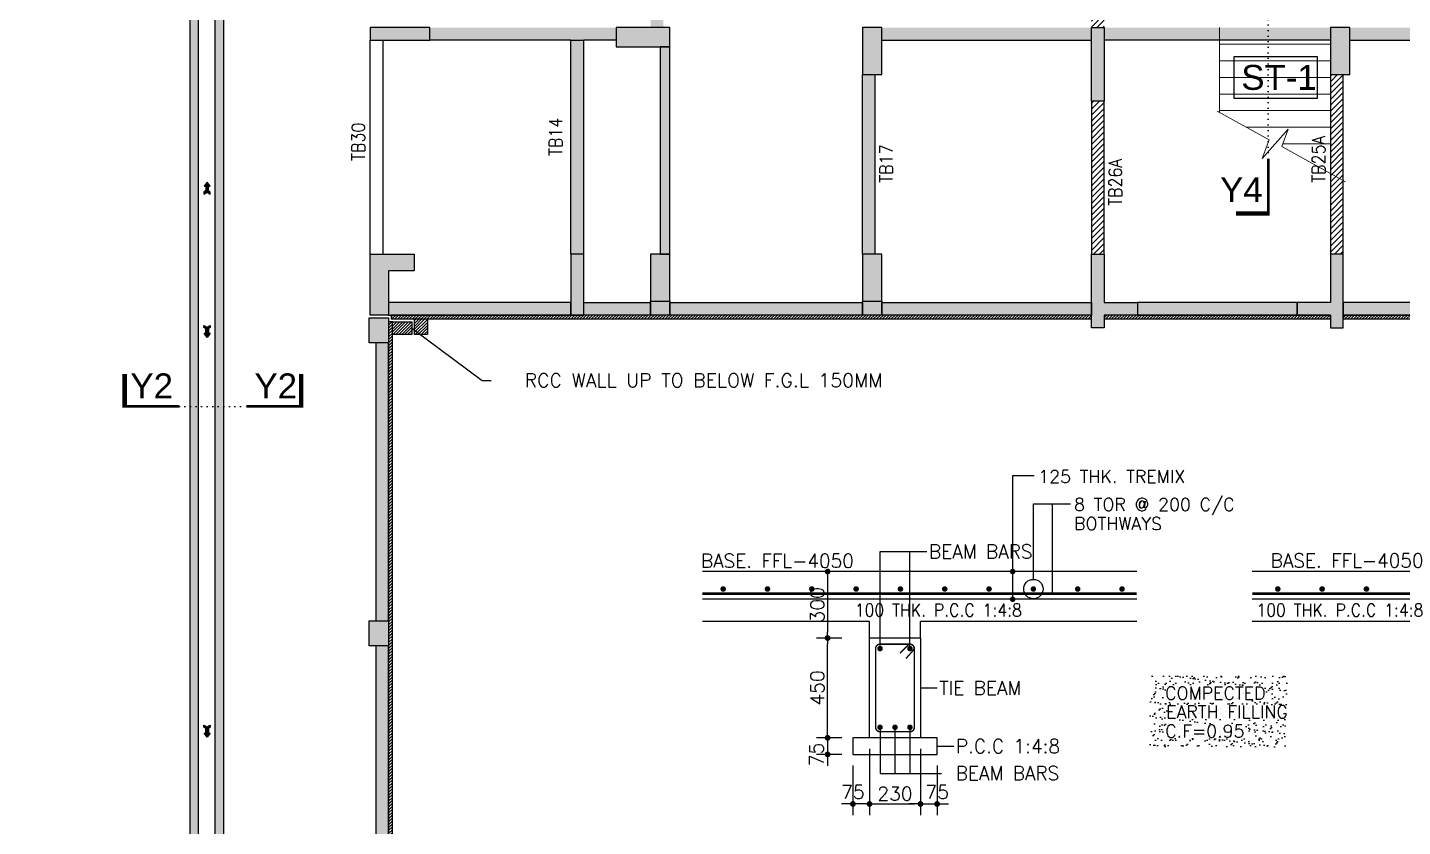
# Model space of a CAD drawing. Extents: x -200722 to 834823, y -494970 to 88783.
# Drawn here: x 270406 to 295228, y -314861 to -300442 of the extents above; entities that cross this region are included whole.
import ezdxf
from ezdxf.enums import TextEntityAlignment as Align

# ---------------------------------------------------------------- set-up
doc = ezdxf.new("R2010")
doc.units = 0
doc.header["$LTSCALE"] = 100
doc.header["$MEASUREMENT"] = 0
doc.header["$PDMODE"] = 34
doc.linetypes.add('DOT', pattern=[0.25, 0, -0.25])
doc.layers.get('0').update_dxf_attribs({"linetype": 'CONTINUOUS'})
doc.layers.get('DEFPOINTS').update_dxf_attribs({"linetype": 'CONTINUOUS'})
doc.layers.add('1_STAIRS', color=6, linetype='CONTINUOUS', lineweight=5)
doc.layers.add('HATCH', color=252, linetype='CONTINUOUS', lineweight=30)
for name, color, linetype in [('B_NO', 3, 'CONTINUOUS'), ('B_PLAN', 3, 'CONTINUOUS'), ('BEAM', 4, 'CONTINUOUS'), ('COL', 150, 'CONTINUOUS'), ('COL. SHED. STEEL.', 6, 'CONTINUOUS'), ('COL_H', 235, 'CONTINUOUS'), ('DIM', 3, 'CONTINUOUS'), ('HATCH WALL', 8, 'CONTINUOUS'), ('RCCWALL', 6, 'CONTINUOUS'), ('STEEL', 6, 'CONTINUOUS'), ('TEXT', 2, 'CONTINUOUS')]:
    doc.layers.add(name, color=color, linetype=linetype)
doc.styles.add('ROMANS', font='romans.shx')
doc.styles.get("Standard").update_dxf_attribs({"font": 'simplex.shx'})
doc.styles.add('TIMES-N', font='arial.ttf')
doc.dimstyles.new('STANDARD$0', dxfattribs={"dimtxt": 2.5, "dimasz": 2.5, "dimexe": 2, "dimexo": 0.7, "dimgap": 0.9, "dimtad": 1, "dimdec": 0, "dimdsep": 46, "dimtxsty": 'ROMANS', "dimcen": 0.09, "dimclrd": 4, "dimclre": 4, "dimclrt": 3, "dimadec": 0, "dimazin": 0, "dimtfac": 1, "dimtdec": 0, "dimtmove": 0, "dimatfit": 3, "dimfxl": 1, "dimtolj": 1, "dimtzin": 0, "dimarcsym": 0})
pattern_1 = [(45, (0, -330671.425), (-26.5165043, 26.5165043), [])]

# ---------------------------------------------------------------- blocks, each defined once
blk = doc.blocks.new('DOT')
at = {"color": 0, "linetype": 'ByBlock'}
blk.add_line((-0.5, 0), (-1, 0), dxfattribs=at)
at = {"color": 0, "linetype": 'ByBlock', "const_width": 0.5}
blk.add_lwpolyline([(-0.25, 0, 1), (0.25, 0, 1)], format="xyb", close=True, dxfattribs=at)
blk = doc.blocks.new('*D1661')
at = {"layer": 'BEAM', "color": 0, "lineweight": -2, "transparency": 16777216}
for p, q in [((285606, -313460), (285606, -314654)), ((286526, -313460), (286526, -314654)), ((285710, -314454), (286422, -314454))]:
    blk.add_line(p, q, dxfattribs=at)
at = {"layer": 'DEFPOINTS', "color": 0, "lineweight": -3, "transparency": 16777216}
for p in [(285606, -313260), (286526, -313260), (286526, -314454)]:
    blk.add_point(p, dxfattribs=at)
at = {"layer": 'BEAM', "color": 0, "lineweight": -2, "transparency": 16777216, "xscale": 104, "yscale": 104, "zscale": 104, "rotation": 180}
blk.add_blockref('DOT', (285606, -314454), dxfattribs=at)
at = {"layer": 'BEAM', "color": 0, "lineweight": -2, "transparency": 16777216, "xscale": 104, "yscale": 104, "zscale": 104}
blk.add_blockref('DOT', (286526, -314454), dxfattribs=at)
at = {"layer": 'BEAM', "color": 0, "transparency": 16777216, "insert": (286066, -314270), "char_height": 248, "attachment_point": 5}
blk.add_mtext('\\A1;230', dxfattribs=at)
blk = doc.blocks.new('_DOT')
at = {"color": 0, "linetype": 'ByBlock'}
blk.add_line((-0.5, 0), (-1, 0), dxfattribs=at)
at = {"color": 0, "linetype": 'ByBlock', "const_width": 0.5}
blk.add_lwpolyline([(-0.25, 0, 1), (0.25, 0, 1)], format="xyb", close=True, dxfattribs=at)
blk = doc.blocks.new('*D1662')
at = {"layer": 'BEAM', "color": 0, "lineweight": -2, "transparency": 16777216}
for p, q in [((285106, -311460), (284649, -311460)), ((284849, -313156), (284849, -311564)), ((285106, -313260), (284649, -313260))]:
    blk.add_line(p, q, dxfattribs=at)
at = {"layer": 'DEFPOINTS', "color": 0, "lineweight": -3, "transparency": 16777216}
for p in [(284849, -311460), (285306, -311460), (285306, -313260)]:
    blk.add_point(p, dxfattribs=at)
at = {"layer": 'BEAM', "color": 0, "lineweight": -2, "transparency": 16777216, "xscale": 104, "yscale": 104, "zscale": 104}
for p, rotation in [((284849, -311460), 90), ((284849, -313260), 270)]:
    blk.add_blockref('DOT', p, dxfattribs=dict(at, rotation=rotation))
at = {"layer": 'BEAM', "color": 0, "transparency": 16777216, "insert": (284665, -312360), "char_height": 248, "attachment_point": 5, "rotation": 90}
blk.add_mtext('\\A1;450', dxfattribs=at)
blk = doc.blocks.new('*D1663')
at = {"layer": 'BEAM', "color": 0, "lineweight": -2, "transparency": 16777216}
for p, q in [((286526, -313760), (286526, -314654)), ((286826, -313760), (286826, -314654)), ((286422, -314454), (286318, -314454)), ((286526, -314454), (286826, -314454)), ((286930, -314454), (287034, -314454))]:
    blk.add_line(p, q, dxfattribs=at)
at = {"layer": 'DEFPOINTS', "color": 0, "lineweight": -3, "transparency": 16777216}
for p in [(286526, -313560), (286826, -313560), (286826, -314454)]:
    blk.add_point(p, dxfattribs=at)
at = {"layer": 'BEAM', "color": 0, "lineweight": -2, "transparency": 16777216, "xscale": 104, "yscale": 104, "zscale": 104}
blk.add_blockref('DOT', (286526, -314454), dxfattribs=at)
at = {"layer": 'BEAM', "color": 0, "lineweight": -2, "transparency": 16777216, "xscale": 104, "yscale": 104, "zscale": 104, "rotation": 180}
blk.add_blockref('DOT', (286826, -314454), dxfattribs=at)
at = {"layer": 'BEAM', "color": 0, "transparency": 16777216, "insert": (286826, -314238), "char_height": 248, "attachment_point": 5}
blk.add_mtext('\\A1;75', dxfattribs=at)
blk = doc.blocks.new('*D1664')
at = {"layer": 'BEAM', "color": 0, "lineweight": -2, "transparency": 16777216}
for p, q in [((285306, -313760), (285306, -314654)), ((285606, -313760), (285606, -314654)), ((285202, -314454), (285098, -314454)), ((285606, -314454), (285306, -314454)), ((285710, -314454), (285814, -314454))]:
    blk.add_line(p, q, dxfattribs=at)
at = {"layer": 'DEFPOINTS', "color": 0, "lineweight": -3, "transparency": 16777216}
for p in [(285306, -313560), (285606, -313560), (285306, -314454)]:
    blk.add_point(p, dxfattribs=at)
at = {"layer": 'BEAM', "color": 0, "lineweight": -2, "transparency": 16777216, "xscale": 104, "yscale": 104, "zscale": 104}
blk.add_blockref('DOT', (285306, -314454), dxfattribs=at)
at = {"layer": 'BEAM', "color": 0, "lineweight": -2, "transparency": 16777216, "xscale": 104, "yscale": 104, "zscale": 104, "rotation": 180}
blk.add_blockref('DOT', (285606, -314454), dxfattribs=at)
at = {"layer": 'BEAM', "color": 0, "transparency": 16777216, "insert": (285306, -314238), "char_height": 248, "attachment_point": 5}
blk.add_mtext('\\A1;75', dxfattribs=at)
blk = doc.blocks.new('*D1665')
at = {"layer": 'BEAM', "color": 0, "lineweight": -2, "transparency": 16777216}
for p, q in [((284849, -313156), (284849, -313052)), ((285106, -313260), (284649, -313260)), ((284849, -313260), (284849, -313560)), ((285106, -313560), (284649, -313560)), ((284849, -313664), (284849, -313768))]:
    blk.add_line(p, q, dxfattribs=at)
at = {"layer": 'DEFPOINTS', "color": 0, "lineweight": -3, "transparency": 16777216}
for p in [(285306, -313260), (284849, -313560), (285306, -313560)]:
    blk.add_point(p, dxfattribs=at)
at = {"layer": 'BEAM', "color": 0, "lineweight": -2, "transparency": 16777216, "xscale": 104, "yscale": 104, "zscale": 104}
for p, rotation in [((284849, -313260), 270), ((284849, -313560), 90)]:
    blk.add_blockref('DOT', p, dxfattribs=dict(at, rotation=rotation))
at = {"layer": 'BEAM', "color": 0, "transparency": 16777216, "insert": (284649, -313560), "char_height": 248, "attachment_point": 5, "rotation": 90}
blk.add_mtext('\\A1;75', dxfattribs=at)
blk = doc.blocks.new('*D1669')
at = {"layer": 'BEAM', "color": 0, "lineweight": -2, "transparency": 16777216}
for p, q in [((285106, -310260), (284649, -310260)), ((284849, -310364), (284849, -311356)), ((285106, -311460), (284649, -311460))]:
    blk.add_line(p, q, dxfattribs=at)
at = {"layer": 'DEFPOINTS', "color": 0, "lineweight": -3, "transparency": 16777216}
for p in [(285306, -310260), (284849, -311460), (285306, -311460)]:
    blk.add_point(p, dxfattribs=at)
at = {"layer": 'BEAM', "color": 0, "lineweight": -2, "transparency": 16777216, "xscale": 104, "yscale": 104, "zscale": 104}
for p, rotation in [((284849, -310260), 90), ((284849, -311460), 270)]:
    blk.add_blockref('DOT', p, dxfattribs=dict(at, rotation=rotation))
at = {"layer": 'BEAM', "color": 0, "transparency": 16777216, "insert": (284665, -310860), "char_height": 248, "attachment_point": 5, "rotation": 90}
blk.add_mtext('\\A1;300', dxfattribs=at)

msp = doc.modelspace()

# ---------------------------------------------------------------- hatches: boundary and pattern name
at = {"ltscale": 0.4}
for points in [[(273494.4, -286881.7), (273344.4, -286881.7), (273344.4, -319943.1), (273494.4, -319943.1)], [(273794.4, -320393.1), (273944.4, -320393.1), (273944.4, -288722.7), (273794.4, -288722.7)]]:
    msp.add_hatch(color=8, dxfattribs=at).paths.add_polyline_path(points)
at = {"lineweight": -3, "ltscale": 0.4}
h = msp.add_hatch(color=3, dxfattribs=at)
h.dxf.hatch_style = 1
h.paths.add_polyline_path([(281882.6, -300442), (281882.6, -295122), (281652.6, -295122), (281652.6, -300442), (281882.6, -300442)])
h.paths.add_polyline_path([(233064.6, -332169.5), (233064.6, -326849.5), (232834.6, -326849.5), (232834.6, -332169.5)])
h.paths.add_polyline_path([(320452.6, -300442), (320682.6, -300442), (320682.6, -295122), (320452.6, -295122), (320452.6, -300442)])
at = {"ltscale": 0.4}
h = msp.add_hatch(dxfattribs=at)
h.set_pattern_fill('ANSI31', color=1, scale=600, style=0)
h.paths.add_polyline_path([(289841.6, -299212), (289611.6, -299212), (289611.6, -300442), (289841.6, -300442)])
at = {"lineweight": -3, "ltscale": 0.4, "true_color": 0x000000}
h = msp.add_hatch(color=18, dxfattribs=at)
h.dxf.hatch_style = 1
h.paths.add_polyline_path([(241023.6, -332169.5), (241023.6, -332399.5), (245109.6, -332399.5), (245109.6, -332169.5)])
h.paths.add_polyline_path([(308407.6, -300672), (312493.6, -300672), (312493.6, -300442), (308407.6, -300442)])
h.paths.add_polyline_path([(237008.6, -332399.5), (240793.6, -332399.5), (240793.6, -332169.5), (237008.6, -332169.5)])
h.paths.add_polyline_path([(263905.6, -332399.5), (267690.6, -332399.5), (267690.6, -332169.5), (263905.6, -332169.5)])
h.paths.add_polyline_path([(285826.6, -300672), (289611.6, -300672), (289611.6, -300442), (285826.6, -300442)])
h.paths.add_polyline_path([(312723.6, -300442), (312723.6, -300672), (316508.6, -300672), (316508.6, -300442), (312723.6, -300442)])
h.paths.add_polyline_path([(228850.6, -332399.5), (231398.6, -332399.5), (231628.6, -332399.5), (232214.6, -332399.5), (232214.6, -332169.5), (228850.6, -332169.5)])
h.paths.add_polyline_path([(272484.6, -332399.5), (273070.6, -332399.5), (273300.6, -332399.5), (275848.6, -332399.5), (275848.6, -332169.5), (272484.6, -332169.5)])
h.paths.add_polyline_path([(277668.6, -300672), (280216.6, -300672), (280446.6, -300672), (281032.6, -300672), (281032.6, -300442), (277668.6, -300442)])
h.paths.add_polyline_path([(321302.6, -300442), (321302.6, -300672), (321888.6, -300672), (322118.6, -300672), (324666.6, -300672), (324666.6, -300442), (321302.6, -300442)])
h.paths.add_polyline_path([(245459.6, -332399.5), (248539.6, -332399.5), (248539.6, -332169.5), (248359.6, -332169.5), (248289.6, -332169.5), (248059.6, -332169.5), (245459.6, -332169.5)])
h.paths.add_polyline_path([(304977.6, -300672), (308057.6, -300672), (308057.6, -300442), (305457.6, -300442), (305227.6, -300442), (305157.6, -300442), (304977.6, -300442)])
h.paths.add_polyline_path([(256159.6, -332399.5), (259239.6, -332399.5), (259239.6, -332169.5), (256639.6, -332169.5), (256409.6, -332169.5), (256339.6, -332169.5), (256159.6, -332169.5)])
h.paths.add_polyline_path([(294277.6, -300672), (297357.6, -300672), (297357.6, -300442), (297177.6, -300442), (297107.6, -300442), (296877.6, -300442), (294277.6, -300442)])
h.paths.add_polyline_path([(261590.5, -332399.5), (261590.5, -332169.5), (263675.6, -332169.5), (263675.6, -332169.5), (263675.6, -332399.5)])
h.paths.add_polyline_path([(289841.6, -300442), (291926.7, -300442), (291926.7, -300672), (289841.6, -300672), (289841.6, -300442)])
h.paths.add_polyline_path([(259589.6, -332169.5), (260713.5, -332169.5), (259589.6, -332169.5), (260713.5, -332169.5), (260713.5, -332399.5), (259589.6, -332399.5), (259589.6, -332169.5), (260713.5, -332169.5)])
h.paths.add_polyline_path([(292803.7, -300672), (292803.7, -300442), (293927.6, -300442), (293927.6, -300672)])
h.paths.add_polyline_path([(260713.5, -332399.5), (260713.5, -332169.5), (261590.5, -332169.5), (261590.5, -332399.5)])
h.paths.add_polyline_path([(291926.7, -300672), (291926.7, -300442), (292803.7, -300442), (292803.7, -300672)])
at = {"lineweight": -3, "ltscale": 0.4}
h = msp.add_hatch(color=3, dxfattribs=at)
h.dxf.hatch_style = 1
h.paths.add_polyline_path([(273070.6, -336259.5), (273300.6, -336259.5), (273300.6, -332399.5), (273070.6, -332399.5)])
h.paths.add_polyline_path([(231398.6, -336259.5), (231628.6, -336259.5), (231628.6, -332399.5), (231398.6, -332399.5)])
h.paths.add_polyline_path([(280216.6, -304532), (280216.6, -300672), (280446.6, -300672), (280446.6, -304532), (280216.6, -304532)])
h.paths.add_polyline_path([(321888.6, -304532), (321888.6, -300672), (322118.6, -300672), (322118.6, -304532), (321888.6, -304532)])
h = msp.add_hatch(color=3, dxfattribs=at)
h.dxf.hatch_style = 1
h.paths.add_polyline_path([(268040.6, -336259.5), (268040.6, -333019.5), (267810.6, -333019.5), (267810.6, -336259.5)])
h.paths.add_polyline_path([(236658.6, -333019.5), (236658.6, -336259.5), (236888.6, -336259.5), (236888.6, -333019.5)])
h.paths.add_polyline_path([(316628.6, -304532), (316858.6, -304532), (316858.6, -301292), (316628.6, -301292), (316628.6, -304532)])
h.paths.add_polyline_path([(285476.6, -304532), (285476.6, -301292), (285706.6, -301292), (285706.6, -304532), (285476.6, -304532)])
at = {"ltscale": 0.4}
h = msp.add_hatch(dxfattribs=at)
h.set_pattern_fill('ANSI31', color=1, scale=600, style=0)
h.paths.add_polyline_path([(294157.6, -301292), (293927.6, -301292), (293927.6, -304532), (294157.6, -304532)])
h = msp.add_hatch(dxfattribs=at)
h.set_pattern_fill('ANSI31', color=1, scale=600, style=0)
h.paths.add_polyline_path([(289841.6, -301772), (289611.6, -301772), (289611.6, -304532), (289841.6, -304532)])
for points in [[(273624.7, -303385.6), (273591, -303411.4), (273591, -303447.4), (273648.5, -303415.6), (273706, -303447.4), (273706, -303411.4), (273672.4, -303385.6), (273672.4, -303305), (273705, -303305), (273648.5, -303231.4), (273592.1, -303305), (273624.7, -303306)], [(273624.7, -305880.2), (273591, -305854.4), (273591, -305818.4), (273648.5, -305850.2), (273706, -305818.4), (273706, -305854.4), (273672.4, -305880.2), (273672.4, -305960.8), (273705, -305960.8), (273648.5, -306034.4), (273592.1, -305960.8), (273624.7, -305959.8)], [(273624.7, -313093.2), (273591, -313067.4), (273591, -313031.4), (273648.5, -313063.2), (273706, -313031.4), (273706, -313067.4), (273672.4, -313093.2), (273672.4, -313173.8), (273705, -313173.8), (273648.5, -313247.4), (273592.1, -313173.8), (273624.7, -313172.8)]]:
    msp.add_hatch(color=8).paths.add_polyline_path(points)
at = {"layer": 'COL_H', "ltscale": 0.4, "true_color": 0x000000}
for points in [[(276593.6, -300442), (276593.6, -300672), (277668.6, -300672), (277668.6, -300442)], [(282002.6, -300792), (282002.6, -300442), (281032.6, -300442), (281032.6, -300792)], [(285476.6, -301292), (285826.6, -301292), (285826.6, -300442), (285476.6, -300442)], [(289841.6, -300442), (289841.6, -301772), (289611.6, -301772), (289611.6, -300442)], [(293927.6, -301292), (294277.6, -301292), (294277.6, -300442), (293927.6, -300442)], [(282002.6, -304532), (282002.6, -300792), (281827.6, -300792), (281827.6, -304532)], [(276593.6, -305632), (276593.6, -304532), (277383.6, -304532), (277383.6, -304832), (276923.6, -304832), (276923.6, -305632)], [(280216.6, -305632), (280446.6, -305632), (280446.6, -304532), (280216.6, -304532)], [(281652.6, -305382), (282002.6, -305382), (282002.6, -304532), (281652.6, -304532)], [(285476.6, -305382), (285826.6, -305382), (285826.6, -304532), (285476.6, -304532)], [(289611.6, -305862), (289611.6, -304532), (289841.6, -304532), (289841.6, -305402), (290441.6, -305402), (290441.6, -305632), (289841.6, -305632), (289841.6, -305862)], [(294157.6, -305862), (294157.6, -304532), (293927.6, -304532), (293927.6, -305402), (293327.6, -305402), (293327.6, -305632), (293927.6, -305632), (293927.6, -305862)], [(281652.6, -305382), (281652.6, -305632), (282002.6, -305632), (282002.6, -305382)], [(285476.6, -305382), (285476.6, -305632), (285826.6, -305632), (285826.6, -305382)]]:
    msp.add_hatch(color=18, dxfattribs=at).paths.add_polyline_path(points)
at = {"layer": 'DIM', "ltscale": 0.4, "true_color": 0x000000}
h = msp.add_hatch(dxfattribs=at)
h.set_pattern_fill('ANSI31', color=18, scale=300, style=0)
h.set_pattern_definition(pattern_1)
h.paths.add_polyline_path([(276993.6, -305752), (276923.6, -305752), (276923.6, -337359.5), (276993.6, -337359.5)])
h = msp.add_hatch(dxfattribs=at)
h.set_pattern_fill('ANSI31', color=18, scale=300, style=0)
h.set_pattern_definition(pattern_1)
h.paths.add_polyline_path([(276973.6, -305702), (289611.6, -305702), (289611.6, -305632), (276973.6, -305632)])
h = msp.add_hatch(dxfattribs=at)
h.set_pattern_fill('ANSI31', color=18, scale=300, style=0)
h.set_pattern_definition([(45, (70, -330741.425), (-26.5165043, 26.5165043), [])])
h.paths.add_polyline_path([(276993.6, -305752), (277343.6, -305752), (277343.6, -305982), (276993.6, -305982)])
h = msp.add_hatch(dxfattribs=at)
h.set_pattern_fill('ANSI31', color=18, scale=300, style=0)
h.set_pattern_definition([(45, (120, -330671.425), (-26.5165043, 26.5165043), [])])
h.paths.add_polyline_path([(277393.6, -305702), (277623.6, -305702), (277623.6, -305982), (277393.6, -305982)])
h = msp.add_hatch(dxfattribs=at)
h.set_pattern_fill('ANSI31', color=18, scale=300, style=0)
h.set_pattern_definition([(45, (-10146, -330106.425), (-26.5165043, 26.5165043), [])])
h.paths.add_polyline_path([(293927.6, -305632), (289841.6, -305632), (289841.6, -305702), (293927.6, -305702)])
h = msp.add_hatch(dxfattribs=at)
h.set_pattern_fill('ANSI31', color=18, scale=300, style=0)
h.set_pattern_definition([(45, (-5830, -330106.425), (-26.5165043, 26.5165043), [])])
h.paths.add_polyline_path([(297477.6, -305632), (294157.6, -305632), (294157.6, -305702), (297477.6, -305702)])
at = {"layer": 'HATCH', "lineweight": -3, "ltscale": 0.4, "true_color": 0x000000}
for points in [[(276923.6, -305632), (280216.6, -305632), (280216.6, -305402), (276923.6, -305402)], [(280446.6, -305402), (281652.6, -305402), (281652.6, -305632), (280446.6, -305632)], [(282002.6, -305402), (285476.6, -305402), (285476.6, -305632), (282002.6, -305632)], [(285826.6, -305402), (289611.6, -305402), (289611.6, -305632), (285826.6, -305632)], [(290441.6, -305632), (293327.6, -305632), (293327.6, -305402), (290441.6, -305402)], [(294157.6, -305632), (297477.6, -305632), (297477.6, -305402), (294157.6, -305402)], [(276693.6, -311148.5), (276923.6, -311148.5), (276923.6, -306132), (276693.6, -306132)], [(276693.6, -316669.5), (276923.6, -316669.5), (276923.6, -311598.5), (276693.6, -311598.5)]]:
    msp.add_hatch(color=18, dxfattribs=at).paths.add_polyline_path(points)
at = {"layer": 'HATCH', "ltscale": 0.4, "true_color": 0x000000}
for points in [[(276573.6, -305682), (276923.6, -305682), (276923.6, -306132), (276573.6, -306132)], [(276573.6, -311148.5), (276923.6, -311148.5), (276923.6, -311598.5), (276573.6, -311598.5)]]:
    msp.add_hatch(color=18, dxfattribs=at).paths.add_polyline_path(points)
at = {"layer": 'HATCH WALL', "lineweight": -3, "true_color": 0x000000}
h = msp.add_hatch(dxfattribs=at)
h.set_pattern_fill('AR-SAND', color=18, scale=100, style=0)
h.set_pattern_definition([(142.5, (641394.55, 99757.75), (6.299336, 192.682377), [0, -152, 0, -170, 0, -162.5]), (172.5, (641394.55, 99757.75), (-176.97767, 282.21461), [0, -82, 0, -137, 0, -52.5]), (212.5, (641517.55, 99757.75), (-311.414186, 0.565905), [0, -50, 0, -180, 0, -235]), (222.5, (641517.55, 99757.75), (-300.61266, 87.76756), [0, -25, 0, -118, 0, -135])])
h.paths.add_polyline_path([(290668.1, -312138.9), (293140.8, -312138.9), (293140.8, -313426.2), (290668.1, -313426.2)])

# ---------------------------------------------------------------- linework, layer by layer
at = {"color": 18, "ltscale": 0.4, "true_color": 0x000000}
for p, q in [((273344.4, -319943.1, -2897.2), (273344.4, -286881.7, -2897.2)), ((273494.4, -320093.1, -2897.2), (273494.4, -286731.7, -2897.2))]:
    msp.add_line(p, q, dxfattribs=at)
at = {"color": 1, "linetype": 'DOT', "ltscale": 4}
for p, q in [((292803.7, -300196.3, -7446.6), (292803.7, -302807.7, -7446.6)), ((273148.4, -307280.1), (274356.3, -307280.1))]:
    msp.add_line(p, q, dxfattribs=at)
at = {"color": 5, "lineweight": -3, "ltscale": 0.4}
msp.add_line((280216.6, -300672, 7446.6), (280446.6, -300672, 7446.6), dxfattribs=at)
at = {"color": 18, "ltscale": 0.4, "true_color": 0x000000, "elevation": -2897.2}
for points in [[(273794.4, -320393.1), (273794.4, -288572.7)], [(273344.4, -319943.1), (273344.4, -288722.7)], [(273944.4, -288722.7), (273944.4, -320543.1)]]:
    msp.add_lwpolyline(points, dxfattribs=at)
at = {"color": 42, "ltscale": 0.4}
for points in [[(273648.5, -303415.6), (273706, -303447.4), (273706, -303411.4), (273672.4, -303385.6), (273672.4, -303305), (273705, -303305), (273648.5, -303231.4), (273592.1, -303305), (273624.7, -303306), (273624.7, -303385.6), (273591, -303411.4), (273591, -303447.4), (273648.5, -303415.6)], [(273648.5, -305850.2), (273706, -305818.4), (273706, -305854.4), (273672.4, -305880.2), (273672.4, -305960.8), (273705, -305960.8), (273648.5, -306034.4), (273592.1, -305960.8), (273624.7, -305959.8), (273624.7, -305880.2), (273591, -305854.4), (273591, -305818.4), (273648.5, -305850.2)], [(273648.5, -313063.2), (273706, -313031.4), (273706, -313067.4), (273672.4, -313093.2), (273672.4, -313173.8), (273705, -313173.8), (273648.5, -313247.4), (273592.1, -313173.8), (273624.7, -313172.8), (273624.7, -313093.2), (273591, -313067.4), (273591, -313031.4), (273648.5, -313063.2)]]:
    msp.add_lwpolyline(points, dxfattribs=at)
at = {"color": 1, "lineweight": -3, "ltscale": 0.4, "elevation": 7446.6}
for points in [[(276993.6, -305752), (277343.6, -305752), (277343.6, -305982), (276993.6, -305982)], [(277393.6, -305702), (277623.6, -305702), (277623.6, -305982), (277393.6, -305982)]]:
    msp.add_lwpolyline(points, close=True, dxfattribs=at)
at = {"layer": '1_STAIRS', "color": 18, "ltscale": 500, "true_color": 0x000000}
for p, q in [((291926.7, -300442, 7446.6), (291926.7, -301975.9, 7446.6)), ((293927.6, -300742, 7446.6), (291927.3, -300742, 7446.6)), ((293927.6, -301042, 7446.6), (291927.3, -301042, 7446.6)), ((293927.6, -301342, 7446.6), (291927.3, -301342, 7446.6)), ((293927.6, -301642, 7446.6), (291927.3, -301642, 7446.6)), ((291883.9, -301952.4, 7446.6), (292818.9, -302467, 7446.6)), ((293927.6, -301942, 7446.6), (291927.3, -301942, 7446.6)), ((293927.6, -302242, 7446.6), (292410.2, -302242, 7446.6)), ((292693.6, -302808.2, 7446.6), (293161.3, -302275.9, 7446.6)), ((293161.3, -302275.9, 7446.6), (293050.9, -302591.8, 7446.6)), ((292818.9, -302467, 7446.6), (292693.6, -302808.2, 7446.6)), ((293927.6, -302542, 7446.6), (293068.3, -302542, 7446.6)), ((293050.9, -302591.8, 7446.6), (294201.4, -303229, 7446.6))]:
    msp.add_line(p, q, dxfattribs=at)
at = {"layer": 'B_PLAN', "color": 18, "ltscale": 0.4, "true_color": 0x000000}
for p, q in [((276593.6, -304532, 7446.6), (276593.6, -300672, 7446.6)), ((276823.6, -304532, 7446.6), (276823.6, -300672, 7446.6)), ((280216.6, -300672, 7446.6), (277668.6, -300672, 7446.6)), ((280216.6, -304532, 7446.6), (280216.6, -300672, 7446.6)), ((281032.6, -300672, 7446.6), (280446.6, -300672, 7446.6)), ((280446.6, -304532, 7446.6), (280446.6, -300672, 7446.6)), ((285826.6, -300672, 7446.6), (289611.6, -300672, 7446.6)), ((293927.6, -300672, 7446.6), (289841.6, -300672, 7446.6)), ((294277.6, -300672, 7446.6), (297357.6, -300672, 7446.6)), ((285476.6, -304532, 7446.6), (285476.6, -301292, 7446.6)), ((285706.6, -304532, 7446.6), (285706.6, -301292, 7446.6)), ((293927.6, -301292, 7446.6), (293927.6, -304532, 7446.6)), ((294157.6, -304532, 7446.6), (294157.6, -301292, 7446.6)), ((289611.6, -301772, 7446.6), (289611.6, -304532, 7446.6)), ((289841.6, -304532, 7446.6), (289841.6, -301772, 7446.6))]:
    msp.add_line(p, q, dxfattribs=at)
at = {"layer": 'BEAM', "color": 18, "true_color": 0x000000}
for p, q in [((290430.9, -310260.3), (282590.5, -310260.3)), ((297243.3, -310260.3), (292514, -310260.3)), ((290430.9, -310760.3), (282590.5, -310760.3)), ((297243.3, -310760.3), (292514, -310760.3)), ((285606, -311160.3), (282590.5, -311160.3)), ((285606, -311460.3), (285606, -311160.3)), ((290430.9, -311160.3), (286526, -311160.3)), ((286526, -311460.3), (286526, -311160.3)), ((297243.3, -311160.3), (292514, -311160.3)), ((286526, -311460.3), (285606, -311460.3)), ((285606, -313260.3), (285606, -311460.3)), ((286526, -311460.3), (286526, -313260.3)), ((286526, -313260.3), (285606, -313260.3))]:
    msp.add_line(p, q, dxfattribs=at)
msp.add_lwpolyline([(286526, -312060.3), (286526, -313260.3)], dxfattribs=at)
msp.add_lwpolyline([(286826, -313260.3), (285306, -313260.3), (285306, -313560.3), (286826, -313560.3)], close=True, dxfattribs=at)
at = {"layer": 'COL', "color": 18, "ltscale": 500, "true_color": 0x000000, "elevation": 7446.6}
for points in [[(276573.6, -305682), (276923.6, -305682), (276923.6, -306132), (276573.6, -306132), (276573.6, -305682)], [(276573.6, -311148.5), (276923.6, -311148.5), (276923.6, -311598.5), (276573.6, -311598.5), (276573.6, -311148.5)]]:
    msp.add_lwpolyline(points, dxfattribs=at)
at = {"layer": 'COL. SHED. STEEL.', "color": 18, "ltscale": 500, "true_color": 0x000000, "elevation": 7446.6}
for points in [[(276593.6, -300442), (276593.6, -300672), (277668.6, -300672), (277668.6, -300442), (276593.6, -300442)], [(282002.6, -300792), (282002.6, -300442), (281032.6, -300442), (281032.6, -300792), (282002.6, -300792)], [(285476.6, -301292), (285826.6, -301292), (285826.6, -300442), (285476.6, -300442), (285476.6, -301292)], [(289841.6, -300442), (289841.6, -301772), (289611.6, -301772), (289611.6, -300442), (289841.6, -300442)], [(293927.6, -301292), (294277.6, -301292), (294277.6, -300442), (293927.6, -300442), (293927.6, -301292)], [(282002.6, -304532), (282002.6, -300792), (281827.6, -300792), (281827.6, -304532), (282002.6, -304532)], [(276593.6, -305632), (276593.6, -304532), (277383.6, -304532), (277383.6, -304832), (276923.6, -304832), (276923.6, -305632), (276593.6, -305632)], [(280216.6, -305632), (280446.6, -305632), (280446.6, -304532), (280216.6, -304532), (280216.6, -305632)], [(281652.6, -305382), (282002.6, -305382), (282002.6, -304532), (281652.6, -304532), (281652.6, -305382)], [(285476.6, -305382), (285826.6, -305382), (285826.6, -304532), (285476.6, -304532), (285476.6, -305382)], [(289611.6, -305862), (289611.6, -304532), (289841.6, -304532), (289841.6, -305402), (290441.6, -305402), (290441.6, -305632), (289841.6, -305632), (289841.6, -305862), (289611.6, -305862)], [(294157.6, -305862), (294157.6, -304532), (293927.6, -304532), (293927.6, -305402), (293327.6, -305402), (293327.6, -305632), (293927.6, -305632), (293927.6, -305862), (294157.6, -305862)]]:
    msp.add_lwpolyline(points, dxfattribs=at)
for points in [[(281652.6, -305382), (282002.6, -305382), (282002.6, -305632), (281652.6, -305632)], [(285476.6, -305382), (285826.6, -305382), (285826.6, -305632), (285476.6, -305632)]]:
    msp.add_lwpolyline(points, close=True, dxfattribs=at)
at = {"layer": 'DIM', "color": 1, "elevation": -7446.6}
msp.add_lwpolyline([(292220.6, -303796.9, 80, 80, 0), (292803.7, -303796.9, 50, 50, 0), (292803.7, -302807.7, 50, 50, 0)], format="xyseb", dxfattribs=at)
at = {"layer": 'DIM', "color": 1}
for points in [[(272159.3, -306697, 80, 80, 0), (272159.3, -307280.1, 50, 50, 0), (273148.4, -307280.1, 50, 50, 0)], [(275345.5, -306697, 80, 80, 0), (275345.5, -307280.1, 50, 50, 0), (274356.3, -307280.1, 50, 50, 0)]]:
    msp.add_lwpolyline(points, format="xyseb", dxfattribs=at)
at = {"layer": 'RCCWALL', "color": 42, "ltscale": 0.4}
for points, elevation in [([(276923.6, -305632), (280216.6, -305632), (280216.6, -305402), (276923.6, -305402)], 7446.6), ([(280446.6, -305402), (281652.6, -305402), (281652.6, -305632), (280446.6, -305632)], 7446.6), ([(282002.6, -305402), (285476.6, -305402), (285476.6, -305632), (282002.6, -305632)], 7446.6), ([(285826.6, -305402), (289611.6, -305402), (289611.6, -305632), (285826.6, -305632)], 7446.6), ([(290441.6, -305632), (293327.6, -305632), (293327.6, -305402), (290441.6, -305402)], 7446.6), ([(294157.6, -305632), (297477.6, -305632), (297477.6, -305402), (294157.6, -305402)], 7446.6), ([(276693.6, -311148.5), (276923.6, -311148.5), (276923.6, -306132), (276693.6, -306132)], 7446.6), ([(276693.6, -316669.5), (276923.6, -316669.5), (276923.6, -311598.5), (276693.6, -311598.5)], 3998.7)]:
    msp.add_lwpolyline(points, close=True, dxfattribs=dict(at, elevation=elevation))
at = {"layer": 'RCCWALL', "color": 1, "ltscale": 0.4, "elevation": 7446.6}
for points in [[(276993.6, -305752), (276923.6, -305752), (276923.6, -337359.5), (276993.6, -337359.5)], [(276973.6, -305702), (289611.6, -305702), (289611.6, -305632), (276973.6, -305632)], [(293927.6, -305632), (289841.6, -305632), (289841.6, -305702), (293927.6, -305702)], [(297477.6, -305632), (294157.6, -305632), (294157.6, -305702), (297477.6, -305702)]]:
    msp.add_lwpolyline(points, close=True, dxfattribs=at)
at = {"layer": 'STEEL', "color": 18, "lineweight": -3, "ltscale": 0.4, "true_color": 0x000000, "const_width": 50.8, "elevation": 15186.6}
for points in [[(290430.9, -310660.3), (282590.5, -310660.3)], [(297243.3, -310660.3), (292514, -310660.3)]]:
    msp.add_lwpolyline(points, dxfattribs=at)
at = {"layer": 'STEEL', "color": 18, "lineweight": -3, "ltscale": 0.4, "true_color": 0x000000, "const_width": 50, "elevation": -12170.8}
for points in [[(282939.3, -310575.1, -1), (282989.3, -310575.1, -1)], [(283739.3, -310575.1, -1), (283789.3, -310575.1, -1)], [(284539.3, -310575.1, -1), (284589.3, -310575.1, -1)], [(285339.3, -310575.1, -1), (285389.3, -310575.1, -1)], [(286139.3, -310575.1, -1), (286189.3, -310575.1, -1)], [(286939.3, -310575.1, -1), (286989.3, -310575.1, -1)], [(287739.3, -310575.1, -1), (287789.3, -310575.1, -1)], [(288539.3, -310575.1, -1), (288589.3, -310575.1, -1)], [(289339.3, -310575.1, -1), (289389.3, -310575.1, -1)], [(290139.3, -310575.1, -1), (290189.3, -310575.1, -1)], [(292951.8, -310575.1, -1), (293001.8, -310575.1, -1)], [(293751.8, -310575.1, -1), (293801.8, -310575.1, -1)], [(294551.8, -310575.1, -1), (294601.8, -310575.1, -1)]]:
    msp.add_lwpolyline(points, format="xyb", close=True, dxfattribs=at)
at = {"layer": 'STEEL', "color": 18, "true_color": 0x000000}
for points, const_width in [([(285796, -311570.3), (286336, -311570.3, -0.4142136), (286416, -311650.3), (286416, -313070.3, -0.4142136), (286336, -313150.3), (285796, -313150.3, -0.4142136), (285716, -313070.3), (285716, -311650.3, -0.4142136)], 25.4), ([(285771, -311650.3, 1), (285821, -311650.3, 1)], 50), ([(286311, -311650.3, 1), (286361, -311650.3, 1)], 50)]:
    msp.add_lwpolyline(points, format="xyb", close=True, dxfattribs=dict(at, const_width=const_width))
at = {"layer": 'STEEL', "color": 18, "true_color": 0x000000, "const_width": 25}
msp.add_lwpolyline([(286157.4, -311731.2), (286297.8, -311589.4, -0.9245164), (286392.1, -311685.1), (286264.8, -311830.1, -122.114008)], format="xyb", dxfattribs=at)
at = {"layer": 'STEEL', "color": 18, "true_color": 0x000000, "const_width": 50, "elevation": 0}
for points in [[(285771, -313070.3, -1), (285821, -313070.3, -1)], [(286041, -313070.3, -1), (286091, -313070.3, -1)], [(286311, -313070.3, -1), (286361, -313070.3, -1)]]:
    msp.add_lwpolyline(points, format="xyb", close=True, dxfattribs=at)
at = {"layer": 'TEXT', "color": 18, "true_color": 0x000000}
for p, q in [((277343.6, -305867, 7446.6), (278613.2, -306812.1, 4735.3)), ((278613.2, -306812.1, 4735.3), (278774.6, -306812.1, 4735.3)), ((288190.3, -310760.3, -8055.9), (288190.3, -308524.8, -8055.9)), ((288190.3, -308524.8, -8055.9), (288578.5, -308524.8, -8055.9)), ((288564.3, -310400.6, -15102.6), (288564.3, -309040.5, -15102.6)), ((288564.3, -309040.5, -15102.6), (289233, -309040.5, -15102.6)), ((288907, -310660.3, 12254.8), (288907, -309040.5, -15102.6))]:
    msp.add_line(p, q, dxfattribs=at)
msp.add_lwpolyline([(292190.2, -300966.3), (293688.9, -300966.3), (293688.9, -301723.3), (292190.2, -301723.3)], close=True, dxfattribs=at)
at = {"layer": 'TEXT', "color": 18, "true_color": 0x000000, "elevation": 0}
for points in [[(285796, -311692.1), (285796, -309896.7), (286643.5, -309896.7)], [(286336, -311692.1), (286336, -309896.7)], [(285796, -313070.3), (285796, -313903.6), (286907.6, -313903.6)], [(286066, -313070.3), (286066, -313903.6)], [(286336, -313070.3), (286336, -313903.6)]]:
    msp.add_lwpolyline(points, dxfattribs=at)
at = {"layer": 'TEXT', "color": 18, "true_color": 0x000000, "const_width": 50, "elevation": -8055.9}
for points in [[(288165.3, -310260.3, -1), (288215.3, -310260.3, -1)], [(288165.3, -310760.3, -1), (288215.3, -310760.3, -1)]]:
    msp.add_lwpolyline(points, format="xyb", close=True, dxfattribs=at)
at = {"layer": 'TEXT', "color": 18, "true_color": 0x000000}
for points in [[(286526, -312360.3), (286829.5, -312360.3)], [(286826, -313410.3), (287129.5, -313410.3)]]:
    msp.add_lwpolyline(points, dxfattribs=at)
msp.add_circle((288564.3, -310575.1, -15102.6), 174.5, dxfattribs=at)

# ---------------------------------------------------------------- texts
at = {"layer": 'B_NO', "color": 18, "true_color": 0x000000, "width": 0.9}
for s, p in [('TB30', (276493.4, -302848.6, -6345.1)), ('TB14', (280056.8, -302759.2, -6345.1)), ('TB17', (286023, -303242.1, -2897.2)), ('TB25A', (293831, -303242.1, -2897.2)), ('TB26A', (290158, -303659.8, -2897.2))]:
    msp.add_text(s, height=232, rotation=90, dxfattribs=at).set_placement(p)
at = {"layer": 'TEXT', "color": 18, "true_color": 0x000000, "style": 'TIMES-N'}
for s, p in [('ST-1', (292317.5, -301342, 7446.6)), ('Y4', (291935, -303368.8, -7446.6)), ('Y2', (272263.3, -306909.5)), ('Y2', (274502.9, -306909.5))]:
    msp.add_text(s, height=450, dxfattribs=at).set_placement(p, align=Align.MIDDLE_LEFT)
at = {"layer": 'TEXT', "color": 18, "true_color": 0x000000}
msp.add_text('RCC WALL UP TO BELOW F.G.L 150MM', height=250, dxfattribs=at).set_placement((282610.6, -306808.8, 4735.3), align=Align.MIDDLE)
for s, p in [('125 THK. TREMIX', (288651.7, -308660.5, -8055.9)), ('8 TOR @ 200 C/C', (289298.3, -309164.4, -15102.6)), ('BOTHWAYS', (289298.3, -309509.7, -15102.6)), ('COMPECTED ', (290941.4, -312569)), ('EARTH FILLING', (290959.7, -312908.4)), ('C.F=0.95', (290944.6, -313254.7))]:
    msp.add_text(s, height=230, dxfattribs=at).set_placement(p)
at = {"layer": 'TEXT', "color": 18, "true_color": 0x000000, "width": 0.98}
for s, p in [('BEAM BARS', (286679.9, -309896.7)), ('BASE. FFL-4050', (282562, -310064.9, 8055.9)), ('BASE. FFL-4050', (292847, -310059.4, 8055.9)), ('TIE BEAM', (286865.9, -312360.3)), ('P.C.C 1:4:8', (287165.9, -313410.3)), ('BEAM BARS', (287161.4, -313897.4, 0))]:
    msp.add_text(s, height=250, dxfattribs=at).set_placement(p, align=Align.MIDDLE_LEFT)
at = {"layer": 'TEXT', "color": 18, "ltscale": 5, "true_color": 0x000000, "style": 'ROMANS', "width": 0.9}
for p in [(285339.8, -310955.5, 24765.2), (292589.6, -310955.5, 24765.2)]:
    msp.add_text('100 THK. P.C.C 1:4:8', height=230, dxfattribs=at).set_placement(p, align=Align.MIDDLE_LEFT)

# ---------------------------------------------------------------- dimensions: what is measured, and where the dimension line sits
at = {"layer": 'BEAM', "color": 18, "true_color": 0x000000}
for p1, angle, picture, middle in [((285306, -310260.3), 270, '*D1669', (284664.6, -310860.3)), ((285306, -313260.3), 90, '*D1662', (284664.6, -312360.3))]:
    dim = msp.add_linear_dim(base=(284848.6, -311460.3), p1=p1, p2=(285306, -311460.3), angle=angle, dimstyle='STANDARD$0', override={"dimscale": 8, "dimtxt": 31, "dimasz": 13, "dimexe": 25, "dimexo": 25, "dimgap": 7.5, "dimdec": 0, "dimlfac": 0.25, "dimzin": 3, "dimtxsty": 'Standard', "dimblk": 'DOT', "dimcen": 3, "dimdle": 4, "dimclrd": 0, "dimclre": 0, "dimclrt": 0, "dimtdec": 0, "dimtmove": 2, "dimldrblk": 'DOT', "dimtzin": 3}, dxfattribs=at)
    dim.commit()
    dim.dimension.update_dxf_attribs({"geometry": picture, "text_midpoint": middle})
for base, p1, angle, picture, middle in [((284848.6, -313560.3), (285306, -313260.3), 270, '*D1665', (284648.6, -313560.3)), ((285306, -314454.1), (285606, -313560.3), 180, '*D1664', (285306, -314238.3))]:
    dim = msp.add_linear_dim(base=base, p1=p1, p2=(285306, -313560.3), angle=angle, dimstyle='STANDARD$0', override={"dimscale": 8, "dimtxt": 31, "dimasz": 13, "dimexe": 25, "dimexo": 25, "dimgap": 7.5, "dimdec": 0, "dimlfac": 0.25, "dimzin": 3, "dimtxsty": 'Standard', "dimblk": 'DOT', "dimcen": 3, "dimdle": 4, "dimclrd": 0, "dimclre": 0, "dimclrt": 0, "dimtdec": 0, "dimtmove": 2, "dimldrblk": 'DOT', "dimtzin": 3}, dxfattribs=at)
    dim.commit()
    dim.dimension.update_dxf_attribs({"geometry": picture, "text_midpoint": middle, "dimtype": 160})
dim = msp.add_linear_dim(base=(286526, -314454.1), p1=(285606, -313260.3), p2=(286526, -313260.3), dimstyle='STANDARD$0', override={"dimscale": 8, "dimtxt": 31, "dimasz": 13, "dimexe": 25, "dimexo": 25, "dimgap": 7.5, "dimdec": 0, "dimlfac": 0.25, "dimzin": 3, "dimtxsty": 'Standard', "dimblk": 'DOT', "dimcen": 3, "dimdle": 4, "dimclrd": 0, "dimclre": 0, "dimclrt": 0, "dimtdec": 0, "dimtmove": 2, "dimldrblk": 'DOT', "dimtzin": 3}, dxfattribs=at)
dim.commit()
dim.dimension.update_dxf_attribs({"geometry": '*D1661', "text_midpoint": (286066, -314270.1)})
dim = msp.add_linear_dim(base=(286826, -314454.1), p1=(286526, -313560.3), p2=(286826, -313560.3), dimstyle='STANDARD$0', override={"dimscale": 8, "dimtxt": 31, "dimasz": 13, "dimexe": 25, "dimexo": 25, "dimgap": 7.5, "dimdec": 0, "dimlfac": 0.25, "dimzin": 3, "dimtxsty": 'Standard', "dimblk": 'DOT', "dimcen": 3, "dimdle": 4, "dimclrd": 0, "dimclre": 0, "dimclrt": 0, "dimtdec": 0, "dimtmove": 2, "dimldrblk": 'DOT', "dimtzin": 3}, dxfattribs=at)
dim.commit()
dim.dimension.update_dxf_attribs({"geometry": '*D1663', "text_midpoint": (286826, -314238.3), "dimtype": 160})

doc.saveas('drawing.dxf')
